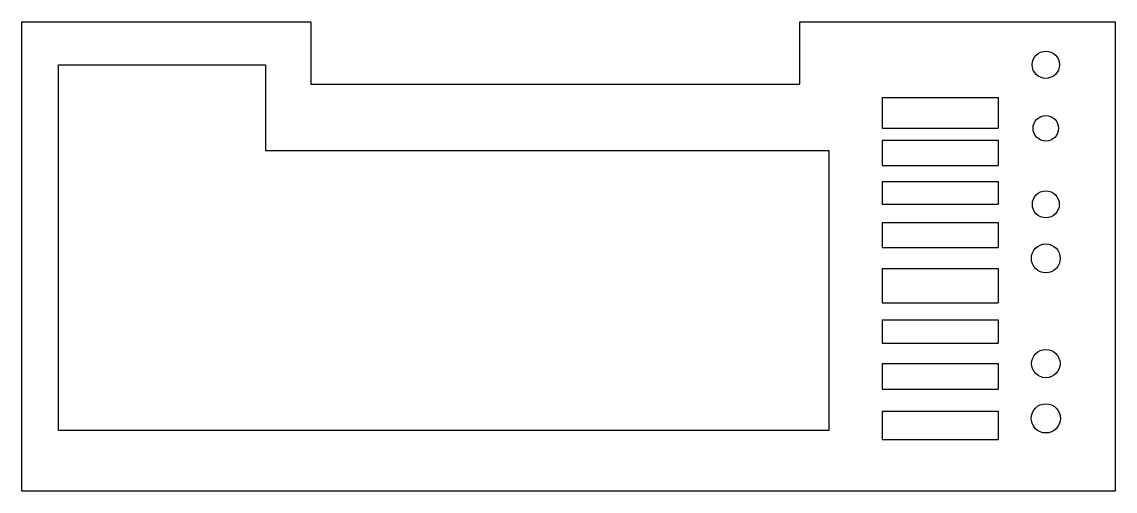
# Model space of a CAD drawing. Header units: millimetres. Extents: x 0 to 802, y 0 to 344.
import ezdxf

# ---------------------------------------------------------------- set-up
doc = ezdxf.new("R2010")
doc.units = ezdxf.units.MM

msp = doc.modelspace()

# ---------------------------------------------------------------- linework, layer by layer
at = {"color": 7, "linetype": 'Continuous'}
for p, q in [((0, 344.18), (211.97, 344.18)), ((0, 0), (0, 344.18)), ((211.97, 344.18), (211.97, 298.54)), ((570.53, 298.54), (570.53, 344.18)), ((570.53, 344.18), (801.71, 344.18)), ((801.71, 344.18), (801.71, 0)), ((26.98, 312.75), (178.65, 312.75)), ((26.98, 44.41), (26.98, 312.75)), ((178.65, 312.75), (178.65, 249.75)), ((211.97, 298.54), (570.53, 298.54)), ((630.85, 288.6), (716.05, 288.6)), ((630.85, 288.6), (630.85, 266.1)), ((716.05, 288.6), (716.05, 266.1)), ((630.85, 266.1), (716.05, 266.1)), ((630.85, 257.53), (716.05, 257.53)), ((630.85, 257.53), (630.85, 238.77)), ((716.05, 257.53), (716.05, 238.77)), ((178.65, 249.75), (591.65, 249.75)), ((591.65, 249.75), (591.65, 44.41)), ((630.85, 238.77), (716.05, 238.77)), ((630.85, 226.98), (716.05, 226.98)), ((630.85, 226.98), (630.85, 210.37)), ((716.05, 226.98), (716.05, 210.37)), ((630.85, 210.37), (716.05, 210.37)), ((630.85, 196.98), (716.05, 196.98)), ((630.85, 196.98), (630.85, 178.58)), ((716.05, 196.98), (716.05, 178.58)), ((630.85, 178.58), (716.05, 178.58)), ((630.85, 163.22), (716.05, 163.22)), ((630.85, 163.22), (630.85, 138.04)), ((716.05, 163.22), (716.05, 138.04)), ((630.85, 138.04), (716.05, 138.04)), ((630.85, 125.72), (716.05, 125.72)), ((630.85, 125.72), (630.85, 108.57)), ((716.05, 125.72), (716.05, 108.57)), ((630.85, 108.57), (716.05, 108.57)), ((630.85, 93.57), (716.05, 93.57)), ((630.85, 93.57), (630.85, 74.81)), ((716.05, 93.57), (716.05, 74.81)), ((630.85, 74.81), (716.05, 74.81)), ((630.85, 58.74), (716.05, 58.74)), ((630.85, 58.74), (630.85, 37.84)), ((716.05, 58.74), (716.05, 37.84)), ((591.65, 44.41), (26.98, 44.41)), ((630.85, 37.84), (716.05, 37.84)), ((801.71, 0), (0, 0))]:
    msp.add_line(p, q, dxfattribs=at)
for centre, radius in [((750.88, 312.75), 9.99), ((750.88, 266.1), 9.36), ((750.88, 210.37), 9.88), ((750.88, 170.72), 10.61), ((750.88, 93.57), 10.4), ((750.88, 53.38), 10.73)]:
    msp.add_circle(centre, radius, dxfattribs=at)

doc.saveas('drawing.dxf')
